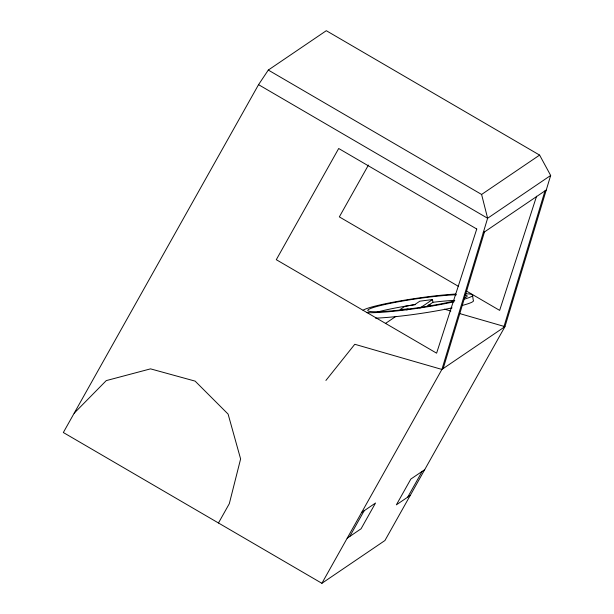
<?xml version="1.0" encoding="UTF-8"?>
<svg xmlns="http://www.w3.org/2000/svg" width="614" height="614" viewBox="0 0 614 614"><rect width="100%" height="100%" fill="white"/><g stroke="black" fill="none" stroke-linecap="round" stroke-linejoin="round"><path stroke-width="0.92" d="M443.17 368.577L484.477 231.931M503.695 327.5L545.009 190.854M550.666 175.458L504.954 326.648L384.94 540.512L321.889 583.3L63.334 432.517L258.548 84.663L268.295 70.065L326.303 30.7L539.606 155.096L550.666 175.458L487.616 218.254L441.903 369.436L321.889 583.3M536.582 196.196L499.65 310.385L466.594 291.113M368.431 165.066L339.342 216.895L458.336 286.293M218.469 522.99L229.314 503.664L240.611 458.95L228.101 414.097L195.129 381.125L150.53 368.861L106.26 380.603L74.179 413.191M349.719 536.498L364.179 510.725M407.719 497.133L422.179 471.36M325.911 380.45L354.785 344.277L441.903 369.436L504.954 326.648L460.024 313.67M268.295 70.065L481.599 194.461L539.606 155.096M483.218 232.79L546.268 189.995M385.523 323.417L395.769 316.463M406.829 310.001L408.256 309.026L400.098 309.563L404.787 306.386L414.811 304.582L419.822 301.182L432.502 299.548L432.901 302.295L426.592 306.586M419.876 308.121L432.502 299.548M361.654 512.444L375.522 503.027L361.063 528.792L347.194 538.209M424.704 469.649L410.835 479.066L396.375 504.831L410.244 495.421M415.594 304.582L413.744 304.843A50.225 4.521 -8.3 0 0 377.142 312.119M432.901 302.295L439.094 301.581A50.225 4.521 -8.3 0 1 454.782 300.353M428.841 304.667L432.509 305.726M444.429 309.164L450.853 311.022M258.548 84.663L487.616 218.254L481.599 194.461M472.473 294.82L473.271 300.323A55.805 5.019 -8.3 0 1 462.703 305.327M465.136 295.05A50.225 4.521 -8.3 0 1 464.537 297.905M454.137 301.021A50.225 4.521 -8.3 0 1 381.977 311.567A50.225 4.521 -8.3 0 1 384.656 304.552A50.225 4.521 -8.3 0 1 456.524 294.766M452.065 307.867A55.805 5.019 -8.3 0 1 375.545 318.136M465.865 293.791A55.805 5.019 -8.3 0 1 464.598 299.072M454.053 301.75A55.805 5.019 -8.3 0 1 366.397 312.557M363.043 310.247A55.805 5.019 -8.3 0 1 400.228 300.914A55.805 5.019 -8.3 0 1 455.726 294.045M476.756 229.014L436.6 353.173L276.292 259.691L338.69 148.504L476.756 229.014"/></g></svg>
